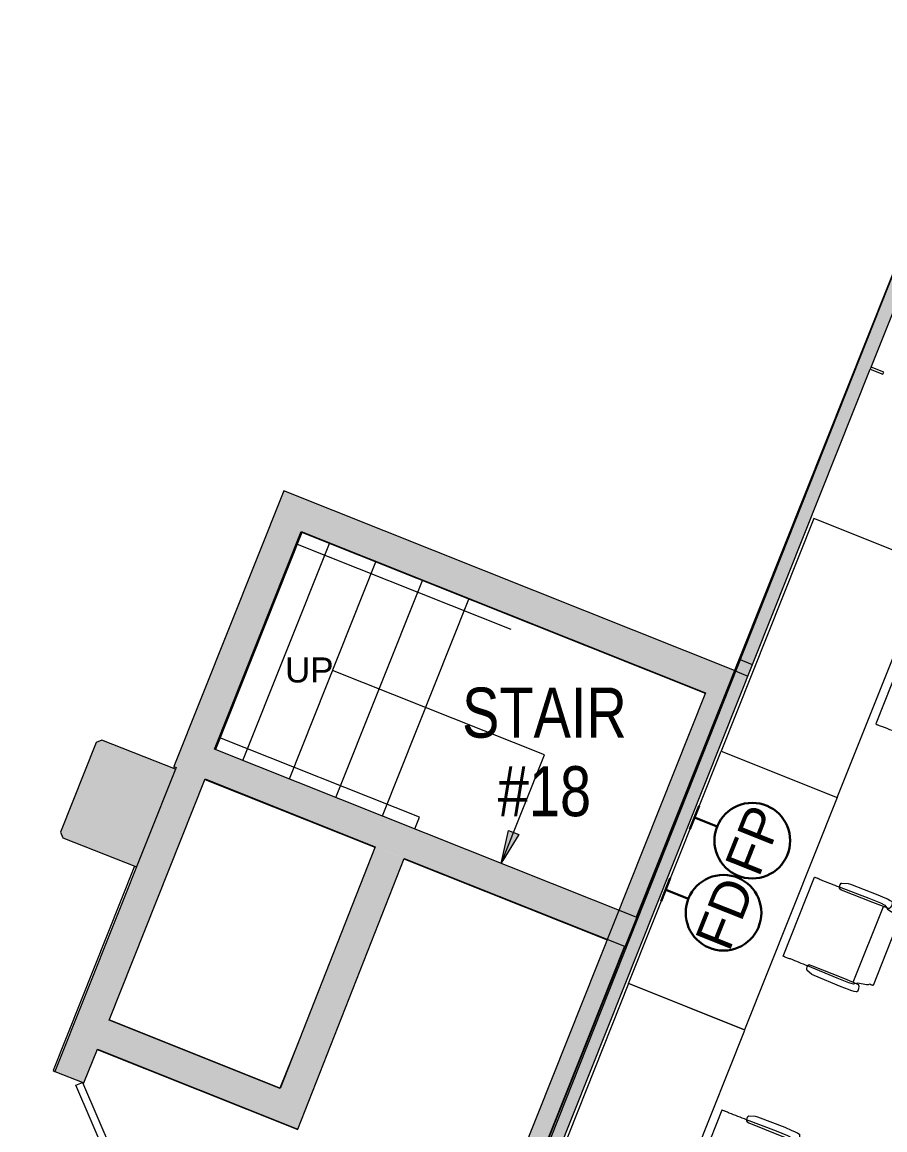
# Model space of a CAD drawing. Header units: inches. Extents: x -13 to 4331, y -638 to 2885.
# Drawn here: x 2541.6 to 2748.5, y 2001.5 to 2267.1 of the extents above; entities that cross this region are included whole.
import ezdxf

# ---------------------------------------------------------------- set-up
doc = ezdxf.new("R2010")
doc.units = ezdxf.units.IN
doc.header["$MEASUREMENT"] = 0
for name, color, linetype, lineweight in [('A-ANNO-NOTE', 131, 'Continuous', 30), ('A-DETL-THIN', 151, 'Continuous', 9), ('A-DOOR', 31, 'Continuous', 13), ('A-FLOR-STRS', 7, 'Continuous', 9), ('A-WALL', 113, 'Continuous', 9), ('A-WALL-PATT', 111, 'Continuous', 13), ('Chevy Chase Pavilion_3rd Floor Base_dwg', 8, 'Continuous', 9), ('I-FURN', 30, 'Continuous', 9), ('I-FURN-PNLS', 30, 'Continuous', 9), ('I-WALL', 2, 'Continuous', 13), ('S-COLS', 52, 'Continuous', 13), ('TEXT', 7, 'Continuous', 9)]:
    doc.layers.add(name, color=color, linetype=linetype, lineweight=lineweight)
doc.styles.add('Arial', font='arial.ttf', dxfattribs={"height": 6})
doc.styles.add('Arial_1', font='arial.ttf', dxfattribs={"width": 0.8, "height": 12})
doc.styles.add('Swis721 Lt BT', font='swissl.ttf', dxfattribs={"height": 9})

# ---------------------------------------------------------------- blocks, each defined once
blk = doc.blocks.new('F - BENCHING _RECTANGULAR-1 CHAIRS_ - F - BENCHING _RECTANGULAR-1 CHAIRS_-5112091-FIRST FLOOR POWER _ SIGNAL')
at = {"layer": 'I-FURN'}
for p, q in [((-9.14, 38.18), (-9.54, 36.11)), ((-8.99, 38.56), (-9.14, 38.18)), ((-8.74, 38.82), (-8.99, 38.56)), ((8.75, 39.66), (-8.68, 39.66)), ((9.06, 38.56), (8.8, 38.82)), ((9.13, 38.42), (9.06, 38.56)), ((9.21, 38.18), (9.13, 38.42)), ((9.61, 36.11), (9.21, 38.18)), ((-11.8, 34.53), (-11.85, 32.67)), ((-11.77, 35.18), (-11.8, 34.53)), ((-11.7, 35.95), (-11.77, 35.18)), ((-11.59, 36.56), (-11.7, 35.95)), ((-10.18, 35.18), (-10.28, 34.02)), ((-9.77, 35.78), (-10.18, 35.18)), ((-9.79, 36.11), (-9.81, 36.34)), ((-9.73, 34.95), (-9.79, 36.11)), ((-9.54, 36.11), (-9.77, 35.78)), ((-9.68, 32.27), (-9.73, 34.95)), ((-9.73, 34.95), (9.79, 34.95)), ((9.84, 35.78), (9.61, 36.11)), ((9.79, 34.95), (9.75, 32.27)), ((9.86, 36.11), (9.79, 34.95)), ((10.24, 35.18), (9.84, 35.78)), ((9.88, 36.34), (9.86, 36.11)), ((10.35, 34.02), (10.24, 35.18)), ((11.77, 35.95), (11.66, 36.56)), ((11.84, 35.18), (11.77, 35.95)), ((11.87, 34.53), (11.84, 35.18)), ((11.92, 32.67), (11.87, 34.53)), ((-11.85, 32.67), (-11.75, 25.67)), ((-10.28, 34.02), (-10.28, 31.02)), ((-9.68, 24.18), (-9.68, 32.27)), ((9.75, 32.27), (9.75, 24.18)), ((10.35, 31.02), (10.35, 34.02)), ((11.82, 25.67), (11.92, 32.67)), ((-10.28, 31.02), (-10.17, 23.35)), ((10.24, 23.35), (10.35, 31.02)), ((-11.75, 25.67), (-11.69, 25.08)), ((-11.69, 25.08), (-11.2, 23.58)), ((-9.74, 23.68), (-9.68, 24.18)), ((9.75, 24.18), (9.81, 23.68)), ((11.27, 23.58), (11.76, 25.08)), ((11.76, 25.08), (11.82, 25.67)), ((-10.14, 17.03), (10.2, 17.03))]:
    blk.add_line(p, q, dxfattribs=at)
for centre, radius, start, end in [((-10.82, 35.49), 1.32, 40.065, 125.935), ((10.89, 35.49), 1.32, 54.065, 139.935), ((-10.48, 24.43), 1.12, 229.743, 286.0891), ((-10.4, 24.1), 0.781, 286.8466, 327.6782), ((10.47, 24.1), 0.781, 212.3218, 253.1534), ((10.55, 24.43), 1.12, 253.9109, 310.257)]:
    blk.add_arc(centre, radius, start, end, dxfattribs=at)
for points, knots in [([(-8.68, 39.66), (-8.68, 39.66), (-8.69, 39.64), (-8.7, 39.59), (-8.71, 39.53), (-8.71, 39.44), (-8.72, 39.34), (-8.73, 39.19), (-8.73, 39.01), (-8.74, 38.87), (-8.74, 38.82)], [0, 0, 0, 0, 0.111111, 0.222222, 0.333333, 0.444444, 0.555556, 0.666667, 0.888889, 1, 1, 1, 1]), ([(8.8, 38.82), (8.8, 39.01), (8.79, 39.28), (8.78, 39.5), (8.77, 39.59), (8.76, 39.64), (8.75, 39.66), (8.75, 39.66)], [0, 0, 0, 0, 0.444444, 0.666667, 0.777778, 0.888889, 1, 1, 1, 1]), ([(-10.18, 17.97), (-10.18, 17.89), (-10.18, 17.73), (-10.18, 17.4), (-10.16, 17.1), (-10.14, 17.03), (-10.14, 17.03)], [0, 0, 0, 0, 0.181818, 0.363636, 0.727273, 1, 1, 1, 1]), ([(10.2, 17.03), (10.21, 17.03), (10.21, 17.03), (10.22, 17.06), (10.23, 17.12), (10.23, 17.19), (10.24, 17.27), (10.25, 17.41), (10.25, 17.64), (10.25, 17.85), (10.25, 17.97)], [0, 0, 0, 0, 0.090909, 0.181818, 0.272727, 0.363636, 0.454545, 0.545455, 0.727273, 1, 1, 1, 1])]:
    blk.add_open_spline(points, degree=3, knots=knots, dxfattribs=at)
for points in [[(-10.17, 23.35), (-10.16, 22.62), (-10.15, 21.16), (-10.14, 19.68), (-10.13, 18.94)], [(10.2, 18.94), (10.2, 19.68), (10.21, 21.16), (10.23, 22.62), (10.24, 23.35)], [(-10.13, 18.94), (-10.14, 18.78), (-10.16, 18.46), (-10.17, 18.13), (-10.18, 17.97)], [(10.25, 17.97), (10.24, 18.13), (10.23, 18.46), (10.21, 18.78), (10.2, 18.94)]]:
    blk.add_open_spline(points, degree=3, dxfattribs=at)
at = {"layer": 'I-FURN-PNLS'}
for p, q in [((30, 15), (-30, 15)), ((-30, 15), (-30, -15)), ((30, -15), (30, 15)), ((-30, -15), (30, -15))]:
    blk.add_line(p, q, dxfattribs=at)
blk = doc.blocks.new('F - BENCHING _RECTANGULAR-1 CHAIRS_ - F - BENCHING _RECTANGULAR-1 CHAIRS_-5189738-FIRST FLOOR POWER _ SIGNAL')
at = {"layer": 'I-FURN'}
for p, q in [((-10.14, -17.03), (10.2, -17.03)), ((-11.69, -25.08), (-11.2, -23.58)), ((-10.28, -31.02), (-10.17, -23.35)), ((-9.74, -23.68), (-9.68, -24.18)), ((9.75, -24.18), (9.81, -23.68)), ((10.24, -23.35), (10.35, -31.02)), ((11.27, -23.58), (11.76, -25.08)), ((-11.85, -32.67), (-11.75, -25.67)), ((-11.75, -25.67), (-11.69, -25.08)), ((-9.68, -24.18), (-9.68, -32.27)), ((9.75, -32.27), (9.75, -24.18)), ((11.76, -25.08), (11.82, -25.67)), ((11.82, -25.67), (11.92, -32.67)), ((-10.28, -34.02), (-10.28, -31.02)), ((10.35, -31.02), (10.35, -34.02)), ((-11.8, -34.53), (-11.85, -32.67)), ((-10.18, -35.18), (-10.28, -34.02)), ((-9.68, -32.27), (-9.73, -34.95)), ((9.79, -34.95), (9.75, -32.27)), ((10.35, -34.02), (10.24, -35.18)), ((11.92, -32.67), (11.87, -34.53)), ((-11.77, -35.18), (-11.8, -34.53)), ((-11.7, -35.95), (-11.77, -35.18)), ((-11.59, -36.56), (-11.7, -35.95)), ((-9.77, -35.78), (-10.18, -35.18)), ((-9.79, -36.11), (-9.81, -36.34)), ((-9.73, -34.95), (-9.79, -36.11)), ((-9.54, -36.11), (-9.77, -35.78)), ((-9.73, -34.95), (9.79, -34.95)), ((-9.14, -38.18), (-9.54, -36.11)), ((9.61, -36.11), (9.21, -38.18)), ((9.84, -35.78), (9.61, -36.11)), ((9.86, -36.11), (9.79, -34.95)), ((10.24, -35.18), (9.84, -35.78)), ((9.88, -36.34), (9.86, -36.11)), ((11.77, -35.95), (11.66, -36.56)), ((11.84, -35.18), (11.77, -35.95)), ((11.87, -34.53), (11.84, -35.18)), ((-8.99, -38.56), (-9.14, -38.18)), ((-8.74, -38.82), (-8.99, -38.56)), ((8.75, -39.66), (-8.68, -39.66)), ((9.06, -38.56), (8.8, -38.82)), ((9.13, -38.42), (9.06, -38.56)), ((9.21, -38.18), (9.13, -38.42))]:
    blk.add_line(p, q, dxfattribs=at)
for centre, radius, start, end in [((-10.48, -24.43), 1.12, 73.9109, 130.257), ((-10.4, -24.1), 0.781, 32.3218, 73.1534), ((10.47, -24.1), 0.781, 106.8466, 147.6782), ((10.55, -24.43), 1.12, 49.743, 106.0891), ((-10.82, -35.49), 1.32, 234.065, 319.935), ((10.89, -35.49), 1.32, 220.065, 305.935)]:
    blk.add_arc(centre, radius, start, end, dxfattribs=at)
for points, knots in [([(-10.18, -17.97), (-10.18, -17.85), (-10.18, -17.64), (-10.18, -17.41), (-10.17, -17.27), (-10.17, -17.19), (-10.16, -17.12), (-10.15, -17.06), (-10.14, -17.03), (-10.14, -17.03), (-10.14, -17.03)], [-1, -1, -1, -1, -0.727273, -0.545455, -0.454545, -0.363636, -0.272727, -0.181818, -0.090909, 0, 0, 0, 0]), ([(10.2, -17.03), (10.21, -17.03), (10.23, -17.1), (10.25, -17.4), (10.25, -17.73), (10.25, -17.89), (10.25, -17.97)], [-1, -1, -1, -1, -0.727273, -0.363636, -0.181818, 0, 0, 0, 0]), ([(-8.68, -39.66), (-8.68, -39.66), (-8.69, -39.64), (-8.7, -39.59), (-8.71, -39.5), (-8.73, -39.28), (-8.73, -39.01), (-8.74, -38.82)], [-1, -1, -1, -1, -0.888889, -0.777778, -0.666667, -0.444444, 0, 0, 0, 0]), ([(8.8, -38.82), (8.8, -38.87), (8.8, -39.01), (8.8, -39.19), (8.79, -39.34), (8.78, -39.44), (8.78, -39.53), (8.77, -39.59), (8.76, -39.64), (8.75, -39.66), (8.75, -39.66)], [-1, -1, -1, -1, -0.888889, -0.666667, -0.555556, -0.444444, -0.333333, -0.222222, -0.111111, 0, 0, 0, 0])]:
    blk.add_open_spline(points, degree=3, knots=knots, dxfattribs=at)
for points in [[(-10.13, -18.94), (-10.14, -18.78), (-10.16, -18.46), (-10.17, -18.13), (-10.18, -17.97)], [(10.25, -17.97), (10.24, -18.13), (10.23, -18.46), (10.21, -18.78), (10.2, -18.94)], [(-10.17, -23.35), (-10.16, -22.62), (-10.15, -21.16), (-10.14, -19.68), (-10.13, -18.94)], [(10.2, -18.94), (10.2, -19.68), (10.21, -21.16), (10.23, -22.62), (10.24, -23.35)]]:
    blk.add_open_spline(points, degree=3, dxfattribs=at)
at = {"layer": 'I-FURN-PNLS'}
for p, q in [((-30, 15), (30, 15)), ((-30, -15), (-30, 15)), ((30, 15), (30, -15)), ((30, -15), (-30, -15))]:
    blk.add_line(p, q, dxfattribs=at)
blk = doc.blocks.new('Chevy Chase Pavilion_3rd Floor Base_dwg__U3-5518006-FIRST FLOOR POWER _ SIGNAL')
at = {"layer": 'A-DOOR', "color": 7, "lineweight": 9, "flags": 128}
blk.add_lwpolyline([(0, 0), (25.46, 25.46), (26.07, 24.84), (26.66, 24.18), (1.24, -1.24)], close=True, dxfattribs=at)
at = {"layer": 'A-DOOR', "color": 7, "lineweight": 9}
blk.add_arc((0, 0), 36, 0, 45, dxfattribs=at)
blk = doc.blocks.new('Chevy Chase Pavilion_3rd Floor Base_dwg-5020009-FIRST FLOOR POWER _ SIGNAL')
at = {"layer": 'A-FLOR-STRS'}
blk.add_hatch(color=256, dxfattribs=at).paths.add_polyline_path([(2656.49, 2065.42), (2656.49, 2065.43), (2658.21, 2073.33), (2660.68, 2072.34), (2656.89, 2066.09)], flags=0)
at = {"layer": 'A-WALL-PATT', "lineweight": 9}
blk.add_hatch(color=7, dxfattribs=at).paths.add_polyline_path([(2569.04, 2064.59), (2578.37, 2087.99), (2560.71, 2094.99), (2559.41, 2094.43), (2550.86, 2072.87), (2551.43, 2071.57), (2562.46, 2067.19)], flags=0)
at = {"layer": 'A-FLOR-STRS'}
for p, q in [((2594.55, 2090.12), (2615.29, 2142.12)), ((2607.58, 2141.97), (2658.77, 2121.56)), ((2605.7, 2085.68), (2626.44, 2137.68)), ((2616.85, 2081.23), (2637.58, 2133.23)), ((2627.99, 2076.79), (2648.73, 2128.79)), ((2656.49, 2065.43), (2658.21, 2073.33)), ((2660.68, 2072.34), (2656.89, 2066.09)), ((2658.21, 2073.33), (2660.68, 2072.34)), ((2656.89, 2066.09), (2656.49, 2065.42)), ((2656.49, 2065.42), (2656.49, 2065.43))]:
    blk.add_line(p, q, dxfattribs=at)
at = {"layer": 'A-FLOR-STRS', "flags": 128}
for points in [[(2656.49, 2065.42), (2666.85, 2091.42), (2616.07, 2111.67)], [(2635.76, 2073.69), (2636.86, 2076.46), (2589.06, 2095.52)]]:
    blk.add_lwpolyline(points, dxfattribs=at)
at = {"layer": 'A-WALL', "color": 7}
for p, q in [((2608.69, 2144.75), (2587.96, 2092.75)), ((2705.44, 2106.17), (2608.69, 2144.75)), ((2578.1, 2088.61), (2577.92, 2088.17)), ((2585.46, 2085.52), (2626.22, 2069.27)), ((2633.18, 2066.49), (2681.86, 2047.08))]:
    blk.add_line(p, q, dxfattribs=at)
at = {"layer": 'A-WALL', "color": 7, "flags": 128}
for points in [[(2568.59, 2064.77), (2549.04, 2015.75), (2549.49, 2015.57)], [(2607.81, 2022.39), (2603.44, 2011.55), (2562.47, 2027.89)], [(2559.65, 2020.81), (2607.7, 2001.64), (2607.73, 2001.74)]]:
    blk.add_lwpolyline(points, dxfattribs=at)
at = {"layer": 'S-COLS', "color": 7, "lineweight": 9, "flags": 128}
for points in [[(2578.37, 2087.99), (2560.71, 2094.99), (2559.41, 2094.43), (2550.86, 2072.87)], [(2550.86, 2072.87), (2551.43, 2071.57), (2569.04, 2064.59)]]:
    blk.add_lwpolyline(points, dxfattribs=at)
at = {"rotation": 248.2578975104178}
blk.add_blockref('Chevy Chase Pavilion_3rd Floor Base_dwg__U3-5518006-FIRST FLOOR POWER _ SIGNAL', (2556.12, 2012.93), dxfattribs=at)
at = {"layer": 'A-FLOR-STRS', "insert": (2610.48, 2114.78), "char_height": 6, "width": 13.8835, "attachment_point": 2, "line_spacing_factor": 0.941778, "style": 'Arial'}
blk.add_mtext('UP', dxfattribs=at)
at = {"layer": 'TEXT', "insert": (2666.85, 2107.56), "char_height": 12, "width": 45.5438, "attachment_point": 2, "line_spacing_factor": 0.941778, "style": 'Arial_1'}
blk.add_mtext('STAIR\\P#18', dxfattribs=at)

msp = doc.modelspace()

# ---------------------------------------------------------------- hatches: boundary and pattern name
at = {"layer": 'A-WALL-PATT', "lineweight": 9}
for points in [[(2715.5, 2110.37), (2716.72, 2113.05), (2777.1, 2264.46), (2773.85, 2265.76), (2712.38, 2111.62), (2712.55, 2111.55)], [(2705.48, 2106.29), (2708.26, 2113.26), (2604.38, 2154.69), (2601.6, 2147.72), (2699.07, 2108.85)], [(2585, 2085.86), (2608.56, 2144.94), (2601.6, 2147.72), (2578.04, 2088.64), (2584.01, 2086.25)], [(2653.87, 1964.39), (2684.48, 2041.14), (2686.04, 2045.57), (2687.68, 2049.18), (2712.55, 2111.55), (2712.27, 2111.33), (2712.38, 2111.62), (2708.26, 2113.26), (2649.57, 1966.1)], [(2681.92, 2047.21), (2684.69, 2054.18), (2587.78, 2092.83), (2585, 2085.86), (2668.57, 2052.53)], [(2556.45, 2012.79), (2585.51, 2085.66), (2578.54, 2088.43), (2549.49, 2015.57)], [(2610.49, 2008.71), (2633.23, 2066.62), (2626.27, 2069.4), (2603.52, 2011.49), (2604.38, 2011.15)], [(2607.75, 2001.73), (2610.49, 2008.71), (2562.46, 2027.86), (2559.69, 2020.9), (2604.38, 2003.07)]]:
    msp.add_hatch(color=7, dxfattribs=at).paths.add_polyline_path(points, flags=0)
h = msp.add_hatch(color=7, dxfattribs=at)
h.paths.add_polyline_path([(2579.01, 1767.74), (2642.08, 1925.88), (2638.83, 1927.18), (2575.76, 1769.04)], flags=0)
h.paths.add_polyline_path([(2656.89, 1963.03), (2716.72, 2113.05), (2715.49, 2110.38), (2712.55, 2111.55), (2687.68, 2049.18), (2686.04, 2045.57), (2684.48, 2041.14), (2653.87, 1964.39), (2653.69, 1964.46), (2653.64, 1964.33), (2653.87, 1964.24)], flags=0)
h.paths.add_polyline_path([(2712.27, 2111.33), (2712.55, 2111.55), (2712.38, 2111.62), (2712.35, 2111.55)], flags=0)

# ---------------------------------------------------------------- linework, layer by layer
at = {"layer": 'A-ANNO-NOTE'}
for p, q in [((2701.7, 2073.62), (2703.92, 2079.19)), ((2702.81, 2076.41), (2708.25, 2074.23)), ((2694.8, 2056.33), (2697.03, 2061.91)), ((2695.92, 2059.12), (2701.36, 2056.95))]:
    msp.add_line(p, q, dxfattribs=at)
for centre in [(2716.68, 2070.87), (2709.78, 2053.59)]:
    msp.add_circle(centre, 9.07, dxfattribs=at)
at = {"layer": 'A-DETL-THIN'}
msp.add_line((2577.2, 1769.55), (2774.37, 2267.06), dxfattribs=at)
at = {"layer": 'A-WALL', "lineweight": 13}
msp.add_line((2745.16, 2184.37), (2744.98, 2183.91), dxfattribs=at)
at = {"layer": 'A-WALL', "color": 8, "lineweight": 20}
for p, q in [((2604.38, 2154.69), (2578.04, 2088.64)), ((2712.38, 2111.62), (2604.38, 2154.69)), ((2587.78, 2092.83), (2608.56, 2144.94)), ((2608.56, 2144.94), (2705.48, 2106.29)), ((2653.87, 1964.39), (2712.55, 2111.55)), ((2705.48, 2106.29), (2649.57, 1966.1)), ((2688.82, 2052.53), (2587.78, 2092.83)), ((2578.54, 2088.43), (2549.49, 2015.57)), ((2578.04, 2088.64), (2578.54, 2088.43)), ((2562.46, 2027.86), (2585.51, 2085.66)), ((2585.51, 2085.66), (2626.27, 2069.4)), ((2626.27, 2069.4), (2603.52, 2011.49)), ((2607.75, 2001.73), (2633.23, 2066.62)), ((2633.23, 2066.62), (2686.04, 2045.57)), ((2603.52, 2011.49), (2562.46, 2027.86)), ((2556.45, 2012.79), (2559.69, 2020.9)), ((2559.69, 2020.9), (2607.75, 2001.73)), ((2549.49, 2015.57), (2556.45, 2012.79))]:
    msp.add_line(p, q, dxfattribs=at)
at = {"layer": 'I-WALL', "color": 8, "lineweight": 20}
for p, q in [((2773.85, 2265.76), (2688.82, 2052.53)), ((2745.16, 2184.37), (2775.81, 2261.21)), ((2656.89, 1963.03), (2744.98, 2183.91)), ((2716.72, 2113.05), (2713.47, 2114.34)), ((2712.55, 2111.55), (2715.63, 2110.32)), ((2686.04, 2045.57), (2653.64, 1964.33))]:
    msp.add_line(p, q, dxfattribs=at)
at = {"layer": 'I-WALL'}
for p, q in [((2744.98, 2183.91), (2748, 2182.69)), ((2748.19, 2183.15), (2745.16, 2184.37)), ((2748, 2182.69), (2748.19, 2183.15))]:
    msp.add_line(p, q, dxfattribs=at)

# ---------------------------------------------------------------- block references
at = {"layer": 'Chevy Chase Pavilion_3rd Floor Base_dwg', "color": 7}
msp.add_blockref('Chevy Chase Pavilion_3rd Floor Base_dwg-5020009-FIRST FLOOR POWER _ SIGNAL', (0, 0), dxfattribs=at)
at = {"layer": 'I-FURN'}
for name, p, rotation in [('F - BENCHING _RECTANGULAR-1 CHAIRS_ - F - BENCHING _RECTANGULAR-1 CHAIRS_-5112091-FIRST FLOOR POWER _ SIGNAL', (2734.23, 2114.66), 248.2579999999956), ('F - BENCHING _RECTANGULAR-1 CHAIRS_ - F - BENCHING _RECTANGULAR-1 CHAIRS_-5189738-FIRST FLOOR POWER _ SIGNAL', (2712.01, 2058.93), 68.2579999999952), ('F - BENCHING _RECTANGULAR-1 CHAIRS_ - F - BENCHING _RECTANGULAR-1 CHAIRS_-5112091-FIRST FLOOR POWER _ SIGNAL', (2689.83, 2003.17), 248.2579999999955)]:
    msp.add_blockref(name, p, dxfattribs=dict(at, rotation=rotation))

# ---------------------------------------------------------------- texts
at = {"layer": 'A-ANNO-NOTE', "lineweight": 9, "char_height": 9, "attachment_point": 1, "rotation": 68.258, "style": 'Swis721 Lt BT'}
for s, insert, width in [('FP', (2709.9, 2065.19), 18.18), ('FD', (2702.77, 2047.32), 19.695)]:
    msp.add_mtext(s, dxfattribs=dict(at, insert=insert, width=width))

doc.saveas('drawing.dxf')
